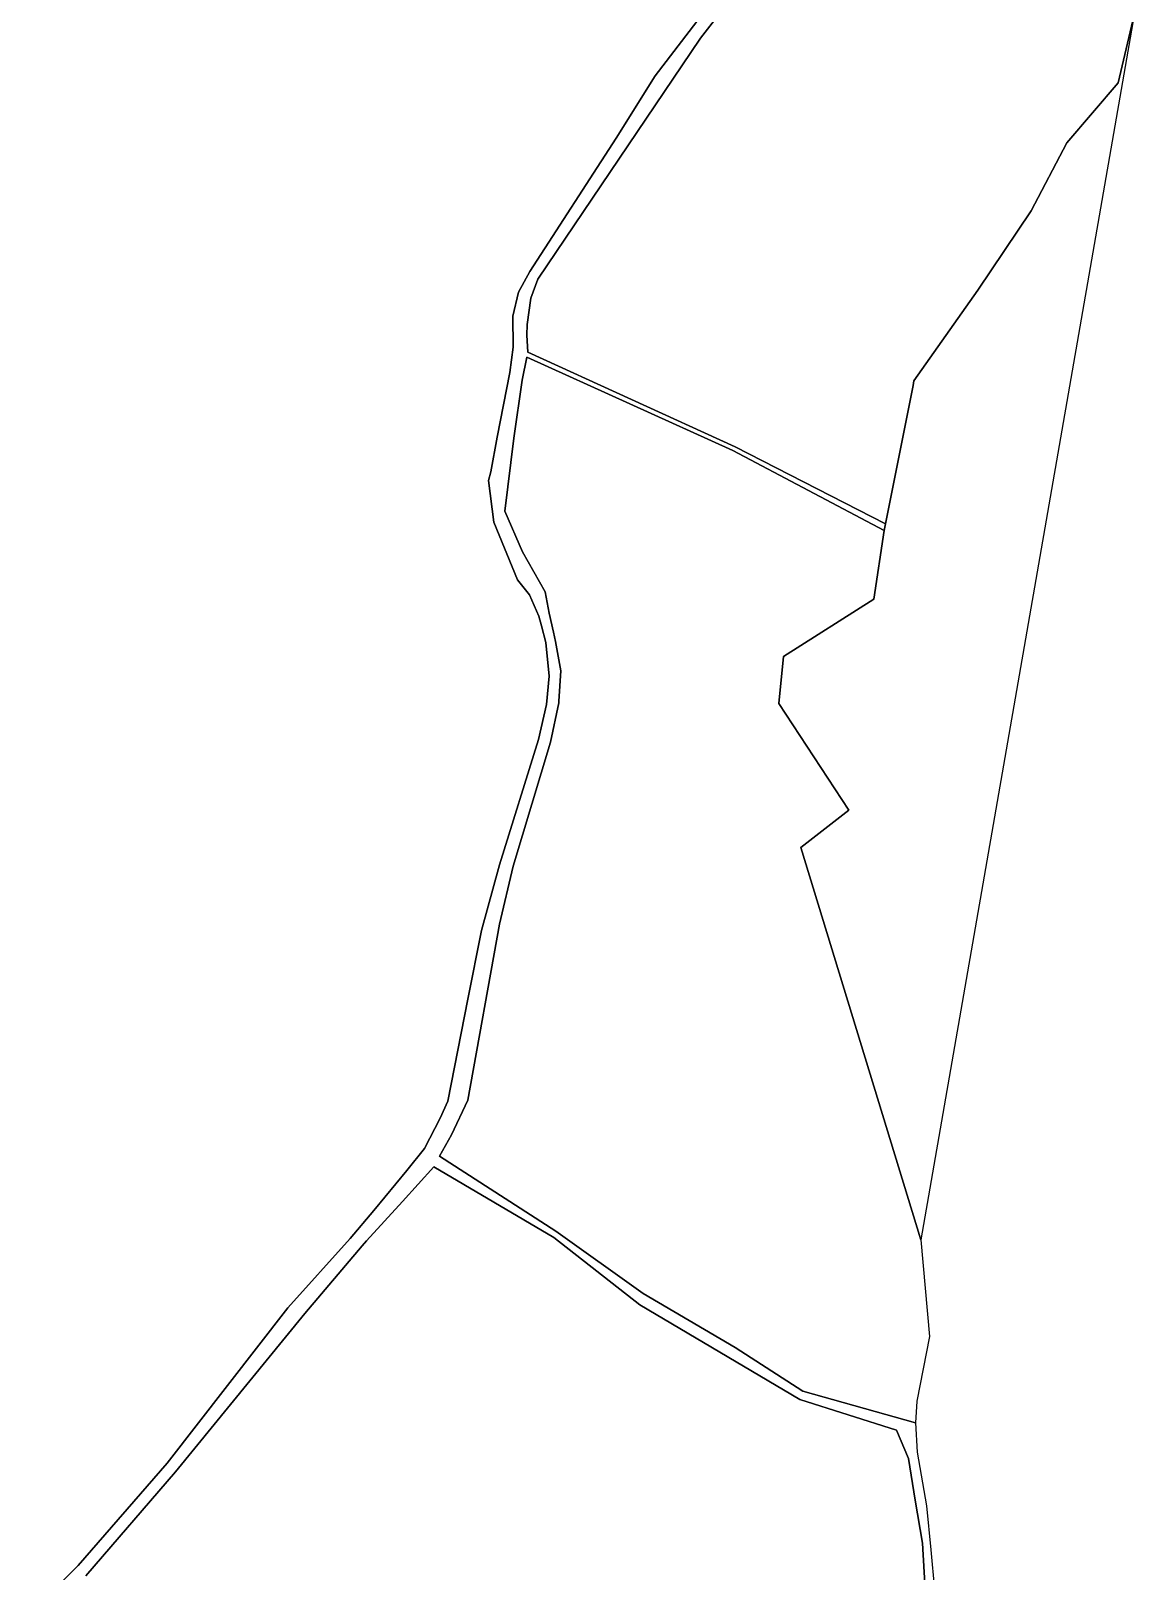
# Model space of a CAD drawing. Extents: x 542555 to 550520, y 1840485 to 1846995.
# Drawn here: x 549787.1 to 550055.6, y 1843547.3 to 1843922.2 of the extents above; entities that cross this region are included whole.
import ezdxf

# ---------------------------------------------------------------- set-up
doc = ezdxf.new("R2010")
doc.units = 0
doc.layers.add('Level 30', color=7, linetype='Continuous')

msp = doc.modelspace()

# ---------------------------------------------------------------- linework, layer by layer
at = {"layer": 'Level 30'}
for points in [[(549976.05, 1843953.96), (549950.03, 1843920.4), (549910.46, 1843861.69), (549908.73, 1843857.08), (549907.9, 1843850.73), (549907.81, 1843848.1), (549908.01, 1843843.93), (549958.46, 1843820.91), (549995.08, 1843802.22), (549994.74, 1843800.53), (549957.9, 1843820.01), (549907.82, 1843842.71), (549906.64, 1843837.15), (549904.61, 1843823.02), (549902.42, 1843805.27), (549906.73, 1843795.4), (549912.24, 1843785.62), (549913.27, 1843780.43), (549914.29, 1843775.81), (549914.79, 1843773.57), (549916.05, 1843766.38), (549915.59, 1843759.06), (549915.56, 1843758.59), (549913.53, 1843749.08), (549904.48, 1843718.84), (549901.11, 1843704.75), (549893.4, 1843661.93), (549889.45, 1843653.48), (549886.53, 1843648.28), (549914.83, 1843630.04), (549936.09, 1843614.85), (549958.52, 1843601.69), (549974.97, 1843591.13), (550002.36, 1843583.38), (550002.75, 1843576.27), (550005.07, 1843563.21), (550006.0794, 1843552.5097), (550007, 1843542.75)], [(550055.5692, 1843926.0268), (550051.67, 1843909.53), (550039.15, 1843894.92), (550030.54, 1843878.35), (550017.49, 1843859.07), (550001.95, 1843837.01), (550001.81, 1843835.81), (549995.08, 1843802.22), (549958.46, 1843820.91), (549908.01, 1843843.93), (549907.81, 1843848.1), (549907.9, 1843850.73), (549908.73, 1843857.08), (549910.46, 1843861.69), (549950.03, 1843920.4), (549976.05, 1843953.96)], [(549787.11, 1843537.13), (549798.67, 1843548.63), (549820.28, 1843573.54), (549849.66, 1843611.37), (549864.82, 1843628.22), (549870.53, 1843635.09), (549878.58, 1843644.77), (549882.86, 1843650.16), (549886.71, 1843657.55), (549888.56, 1843661.66), (549893.45, 1843686.47), (549896.74, 1843703.17), (549901.18, 1843719.17), (549910.67, 1843749.7), (549912.59, 1843758.23), (549913.27, 1843765.13), (549912.45, 1843773.34), (549911.35, 1843777.33), (549910.69, 1843779.7), (549908.44, 1843784.9), (549905.56, 1843788.55), (549899.73, 1843802.62), (549898.48, 1843812.76), (549899.07, 1843814.82), (549900.59, 1843823.29), (549903.69, 1843839.01), (549904.49, 1843845.14), (549904.39, 1843852.71), (549905.74, 1843858.57), (549908.49, 1843863.61), (549929.55, 1843896.06), (549939.03, 1843911.23), (549962.22, 1843941.52)], [(549962.22, 1843941.52), (549939.03, 1843911.23), (549929.55, 1843896.06), (549908.49, 1843863.61), (549905.74, 1843858.57), (549904.39, 1843852.71), (549904.49, 1843845.14), (549903.69, 1843839.01), (549900.59, 1843823.29), (549899.07, 1843814.82), (549898.48, 1843812.76), (549899.73, 1843802.62), (549905.56, 1843788.55), (549908.44, 1843784.9), (549910.69, 1843779.7), (549911.35, 1843777.33), (549912.45, 1843773.34), (549913.27, 1843765.13), (549912.59, 1843758.23), (549910.67, 1843749.7), (549901.18, 1843719.17), (549896.74, 1843703.17), (549893.45, 1843686.47), (549888.56, 1843661.66), (549886.71, 1843657.55), (549882.86, 1843650.16), (549878.58, 1843644.77), (549870.53, 1843635.09), (549864.82, 1843628.22), (549849.66, 1843611.37), (549820.28, 1843573.54), (549798.67, 1843548.63), (549787.11, 1843537.13)], [(549800.46, 1843546.17), (549822.35, 1843571.43), (549853.79, 1843609.99), (549867.75, 1843626.48), (549868.79, 1843627.71), (549877.53, 1843637.27), (549885.2, 1843645.65), (549914.37, 1843628.47), (549935.3, 1843612.13), (549974.19, 1843589.07), (549997.77, 1843581.57), (550000.65, 1843574.67), (550002.26, 1843564.53), (550004.07, 1843554.13), (550004.72, 1843542.82)], [(550004.72, 1843542.82), (550004.07, 1843554.13), (550002.26, 1843564.53), (550000.65, 1843574.67), (549997.77, 1843581.57), (549974.19, 1843589.07), (549935.3, 1843612.13), (549914.37, 1843628.47), (549885.2, 1843645.65), (549877.53, 1843637.27), (549868.79, 1843627.71), (549867.75, 1843626.48), (549853.79, 1843609.99), (549822.35, 1843571.43), (549800.46, 1843546.17)]]:
    msp.add_lwpolyline(points, dxfattribs=at)
for points in [[(550055.5692, 1843926.0268), (550055.57, 1843926.03), (550003.65, 1843627.9), (549974.48, 1843723.4), (549986.15, 1843732.5), (549969.1, 1843758.43), (549970.28, 1843769.87), (549992.2, 1843783.85), (549994.74, 1843800.53), (549995.08, 1843802.22), (550001.81, 1843835.81), (550001.95, 1843837.01), (550017.49, 1843859.07), (550030.54, 1843878.35), (550039.15, 1843894.92), (550051.67, 1843909.53)], [(550003.65, 1843627.9), (550005.77, 1843604.39), (550002.69, 1843588.62), (550002.36, 1843583.38), (549974.97, 1843591.13), (549958.52, 1843601.69), (549936.09, 1843614.85), (549914.83, 1843630.04), (549886.53, 1843648.28), (549889.45, 1843653.48), (549893.4, 1843661.93), (549901.11, 1843704.75), (549904.48, 1843718.84), (549913.53, 1843749.08), (549915.56, 1843758.59), (549915.59, 1843759.06), (549916.05, 1843766.38), (549914.79, 1843773.57), (549914.29, 1843775.81), (549913.27, 1843780.43), (549912.24, 1843785.62), (549906.73, 1843795.4), (549902.42, 1843805.27), (549904.61, 1843823.02), (549906.64, 1843837.15), (549907.82, 1843842.71), (549957.9, 1843820.01), (549994.74, 1843800.53), (549992.2, 1843783.85), (549970.28, 1843769.87), (549969.1, 1843758.43), (549986.15, 1843732.5), (549974.48, 1843723.4)]]:
    msp.add_lwpolyline(points, close=True, dxfattribs=at)

doc.saveas('drawing.dxf')
